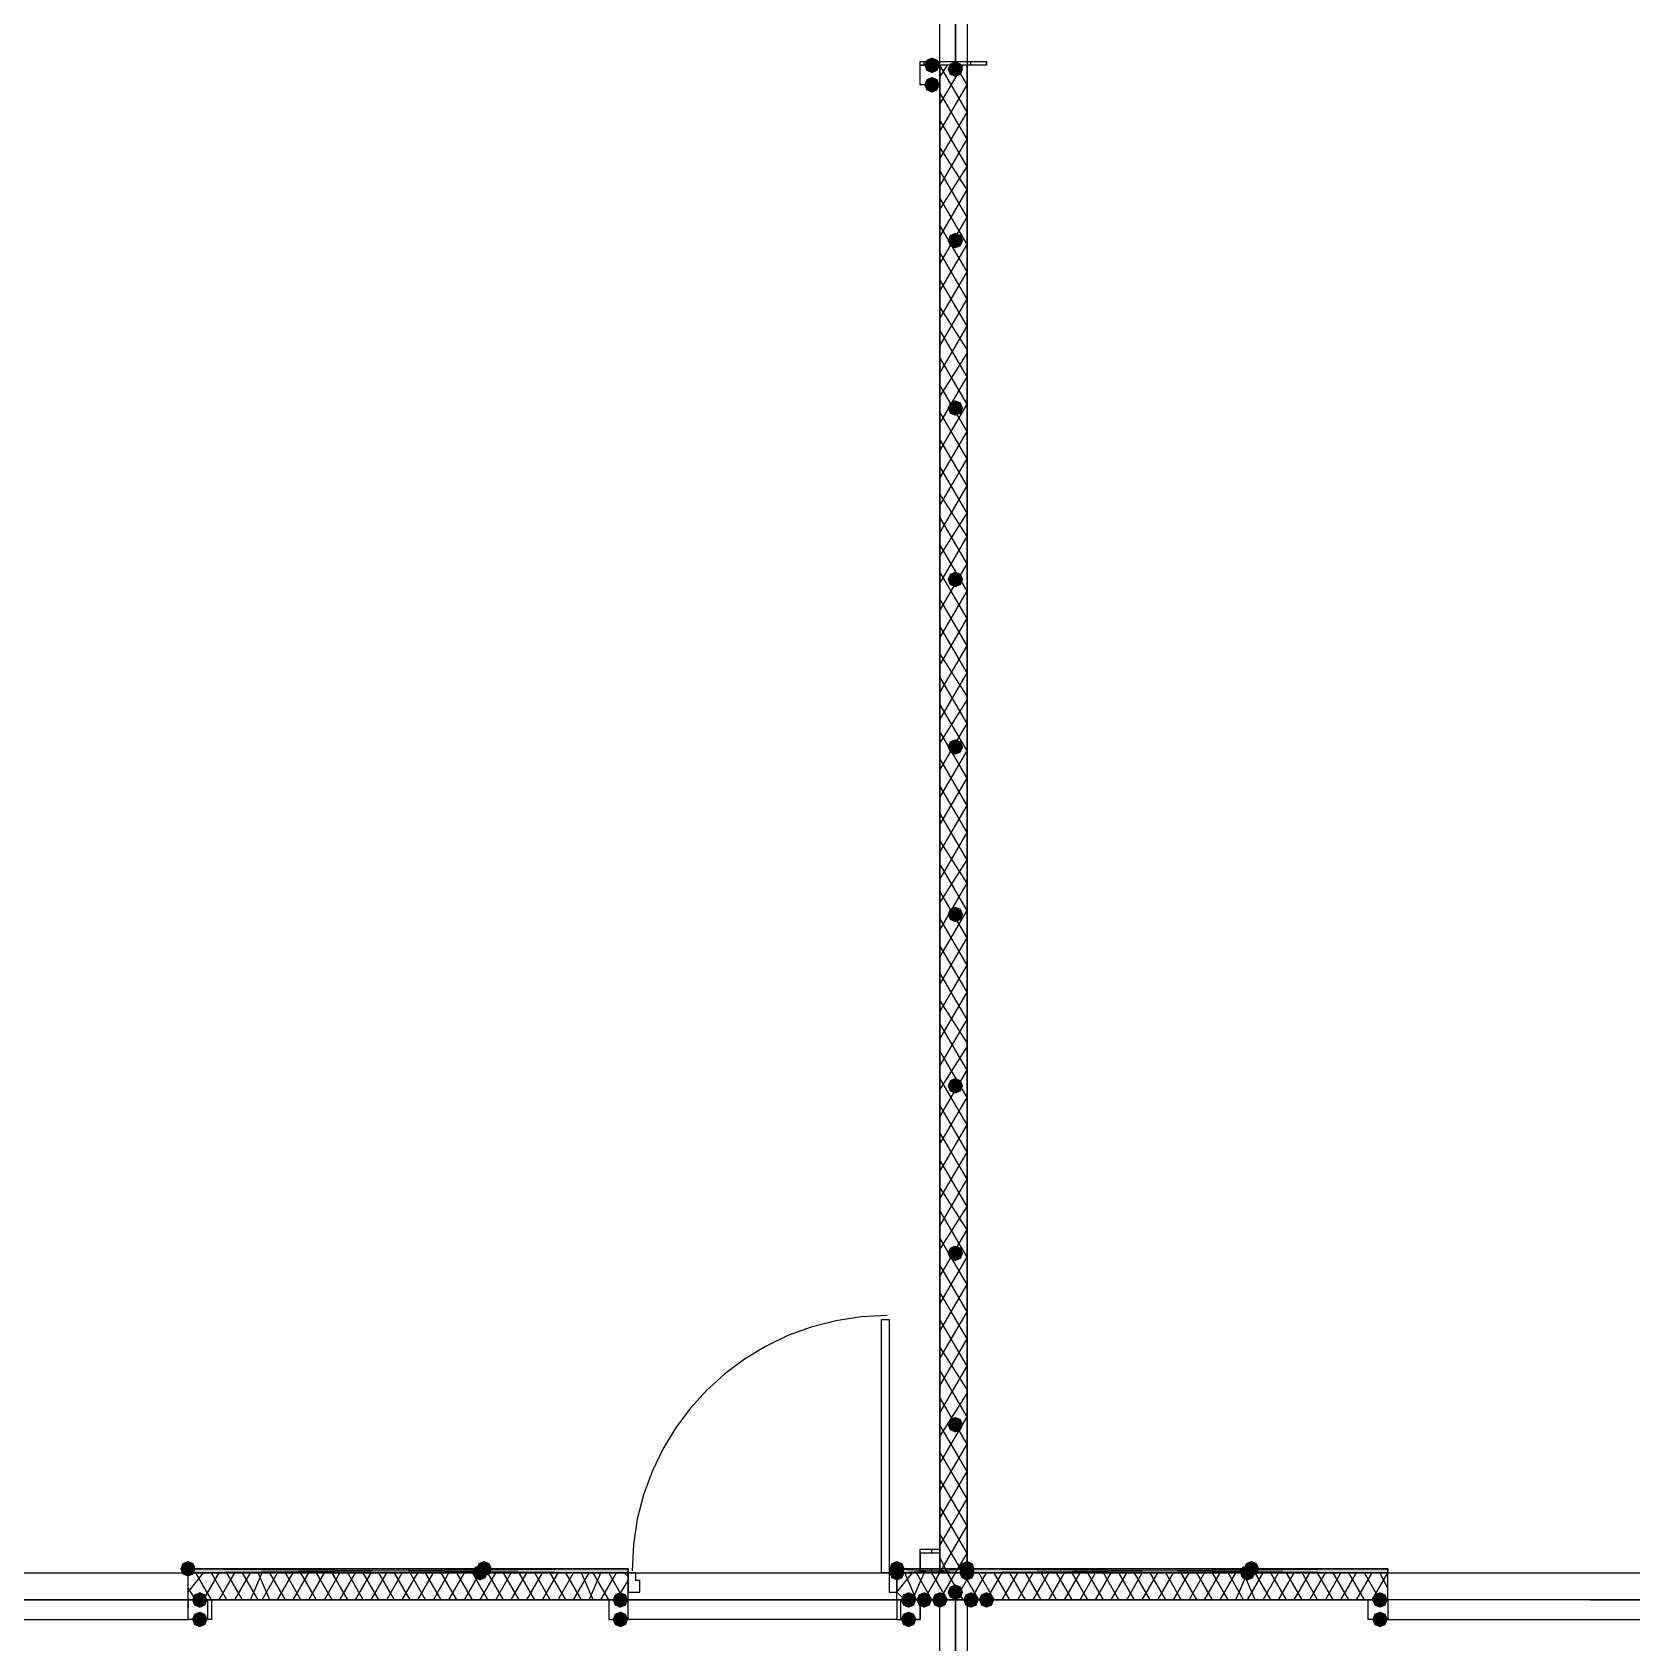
# Model space of a CAD drawing. Header units: millimetres. Extents: x 0 to 420, y 0 to 297.
# Drawn here: x 141.18 to 158.57, y 186.94 to 204.45 of the extents above; entities that cross this region are included whole.
import ezdxf

# ---------------------------------------------------------------- set-up
doc = ezdxf.new("R2010")
doc.units = ezdxf.units.MM
doc.layers.get('0').update_dxf_attribs({"linetype": 'CONTINUOUS'})

msp = doc.modelspace()

# ---------------------------------------------------------------- hatches: boundary and pattern name
at = {"true_color": 0x000007}
for points in [[(151.045333, 204.089), (151.020463, 204.029204), (150.960667, 204.004333), (150.900871, 204.029204), (150.876, 204.089), (150.900871, 204.148796), (150.960667, 204.173667), (151.020462, 204.148796)], [(151.299333, 204.046667), (151.274463, 203.986871), (151.214667, 203.962), (151.154871, 203.986871), (151.13, 204.046667), (151.154871, 204.106462), (151.214667, 204.131333), (151.274462, 204.106463)], [(151.045333, 203.877333), (151.020463, 203.817537), (150.960667, 203.792667), (150.900871, 203.817537), (150.876, 203.877333), (150.900871, 203.937129), (150.960667, 203.962), (151.020462, 203.937129)], [(151.299333, 202.184), (151.274463, 202.124204), (151.214667, 202.099333), (151.154871, 202.124204), (151.13, 202.184), (151.154871, 202.243796), (151.214667, 202.268667), (151.274462, 202.243796)], [(151.299333, 200.363667), (151.274463, 200.303871), (151.214667, 200.279), (151.154871, 200.303871), (151.13, 200.363667), (151.154871, 200.423462), (151.214667, 200.448333), (151.274462, 200.423463)], [(151.299333, 198.501), (151.274463, 198.441204), (151.214667, 198.416333), (151.154871, 198.441204), (151.13, 198.501), (151.154871, 198.560796), (151.214667, 198.585667), (151.274462, 198.560796)], [(151.299333, 196.680667), (151.274463, 196.620871), (151.214667, 196.596), (151.154871, 196.620871), (151.13, 196.680667), (151.154871, 196.740462), (151.214667, 196.765333), (151.274462, 196.740463)], [(151.299333, 194.860333), (151.274463, 194.800537), (151.214667, 194.775667), (151.154871, 194.800537), (151.13, 194.860333), (151.154871, 194.920129), (151.214667, 194.945), (151.274462, 194.920129)], [(151.299333, 192.997667), (151.274463, 192.937871), (151.214667, 192.913), (151.154871, 192.937871), (151.13, 192.997667), (151.154871, 193.057462), (151.214667, 193.082333), (151.274462, 193.057463)], [(151.299333, 191.177333), (151.274463, 191.117537), (151.214667, 191.092667), (151.154871, 191.117537), (151.13, 191.177333), (151.154871, 191.237129), (151.214667, 191.262), (151.274462, 191.237129)], [(151.299333, 189.314667), (151.274463, 189.254871), (151.214667, 189.23), (151.154871, 189.254871), (151.13, 189.314667), (151.154871, 189.374462), (151.214667, 189.399333), (151.274462, 189.374463)], [(143.086667, 187.409667), (143.061796, 187.349871), (143.002, 187.325), (142.942204, 187.349871), (142.917333, 187.409667), (142.942204, 187.469462), (143.002, 187.494333), (143.061796, 187.469463)], [(147.658667, 187.409667), (147.633796, 187.349871), (147.574, 187.325), (147.514204, 187.349871), (147.489333, 187.409667), (147.514204, 187.469462), (147.574, 187.494333), (147.633796, 187.469463)], [(150.791333, 187.409667), (150.766463, 187.349871), (150.706667, 187.325), (150.646871, 187.349871), (150.622, 187.409667), (150.646871, 187.469462), (150.706667, 187.494333), (150.766462, 187.469463)], [(150.960667, 187.409667), (150.935796, 187.349871), (150.876, 187.325), (150.816204, 187.349871), (150.791333, 187.409667), (150.816204, 187.469462), (150.876, 187.494333), (150.935796, 187.469463)], [(151.13, 187.409667), (151.105129, 187.349871), (151.045333, 187.325), (150.985538, 187.349871), (150.960667, 187.409667), (150.985537, 187.469462), (151.045333, 187.494333), (151.105129, 187.469463)], [(151.299333, 187.494333), (151.274463, 187.434537), (151.214667, 187.409667), (151.154871, 187.434537), (151.13, 187.494333), (151.154871, 187.554129), (151.214667, 187.579), (151.274462, 187.554129)], [(151.468667, 187.409667), (151.443796, 187.349871), (151.384, 187.325), (151.324204, 187.349871), (151.299333, 187.409667), (151.324204, 187.469462), (151.384, 187.494333), (151.443796, 187.469463)], [(151.638, 187.409667), (151.613129, 187.349871), (151.553333, 187.325), (151.493538, 187.349871), (151.468667, 187.409667), (151.493537, 187.469462), (151.553333, 187.494333), (151.613129, 187.469463)], [(155.913667, 187.409667), (155.888796, 187.349871), (155.829, 187.325), (155.769204, 187.349871), (155.744333, 187.409667), (155.769204, 187.469462), (155.829, 187.494333), (155.888796, 187.469463)], [(143.086667, 187.198), (143.061796, 187.138204), (143.002, 187.113333), (142.942204, 187.138204), (142.917333, 187.198), (142.942204, 187.257796), (143.002, 187.282667), (143.061796, 187.257796)], [(147.658667, 187.198), (147.633796, 187.138204), (147.574, 187.113333), (147.514204, 187.138204), (147.489333, 187.198), (147.514204, 187.257796), (147.574, 187.282667), (147.633796, 187.257796)], [(150.791333, 187.198), (150.766463, 187.138204), (150.706667, 187.113333), (150.646871, 187.138204), (150.622, 187.198), (150.646871, 187.257796), (150.706667, 187.282667), (150.766462, 187.257796)], [(155.913667, 187.198), (155.888796, 187.138204), (155.829, 187.113333), (155.769204, 187.138204), (155.744333, 187.198), (155.769204, 187.257796), (155.829, 187.282667), (155.888796, 187.257796)]]:
    msp.add_hatch(color=0, dxfattribs=at).paths.add_polyline_path(points, flags=0)
at = {"true_color": 0x0000fe}
for points in [[(142.959667, 187.748333), (142.934796, 187.688537), (142.875, 187.663667), (142.815204, 187.688537), (142.790333, 187.748333), (142.815204, 187.808129), (142.875, 187.833), (142.934796, 187.808129)], [(142.959667, 187.748333), (142.934796, 187.688537), (142.875, 187.663667), (142.815204, 187.688537), (142.790333, 187.748333), (142.815204, 187.808129), (142.875, 187.833), (142.934796, 187.808129)], [(146.177, 187.748333), (146.152129, 187.688537), (146.092333, 187.663667), (146.032538, 187.688537), (146.007667, 187.748333), (146.032537, 187.808129), (146.092333, 187.833), (146.152129, 187.808129)], [(150.664333, 187.748333), (150.639463, 187.688537), (150.579667, 187.663667), (150.519871, 187.688537), (150.495, 187.748333), (150.519871, 187.808129), (150.579667, 187.833), (150.639462, 187.808129)], [(151.426333, 187.748333), (151.401463, 187.688537), (151.341667, 187.663667), (151.281871, 187.688537), (151.257, 187.748333), (151.281871, 187.808129), (151.341667, 187.833), (151.401462, 187.808129)], [(151.426333, 187.748333), (151.401463, 187.688537), (151.341667, 187.663667), (151.281871, 187.688537), (151.257, 187.748333), (151.281871, 187.808129), (151.341667, 187.833), (151.401462, 187.808129)], [(151.426333, 187.748333), (151.401463, 187.688537), (151.341667, 187.663667), (151.281871, 187.688537), (151.257, 187.748333), (151.281871, 187.808129), (151.341667, 187.833), (151.401462, 187.808129)], [(154.516667, 187.748333), (154.491796, 187.688537), (154.432, 187.663667), (154.372204, 187.688537), (154.347333, 187.748333), (154.372204, 187.808129), (154.432, 187.833), (154.491796, 187.808129)], [(146.134667, 187.706), (146.109796, 187.646204), (146.05, 187.621333), (145.990204, 187.646204), (145.965333, 187.706), (145.990204, 187.765796), (146.05, 187.790667), (146.109796, 187.765796)], [(150.664333, 187.706), (150.639463, 187.646204), (150.579667, 187.621333), (150.519871, 187.646204), (150.495, 187.706), (150.519871, 187.765796), (150.579667, 187.790667), (150.639462, 187.765796)], [(151.426333, 187.706), (151.401463, 187.646204), (151.341667, 187.621333), (151.281871, 187.646204), (151.257, 187.706), (151.281871, 187.765796), (151.341667, 187.790667), (151.401462, 187.765796)], [(151.426333, 187.706), (151.401463, 187.646204), (151.341667, 187.621333), (151.281871, 187.646204), (151.257, 187.706), (151.281871, 187.765796), (151.341667, 187.790667), (151.401462, 187.765796)], [(154.474333, 187.706), (154.449463, 187.646204), (154.389667, 187.621333), (154.329871, 187.646204), (154.305, 187.706), (154.329871, 187.765796), (154.389667, 187.790667), (154.449462, 187.765796)]]:
    msp.add_hatch(color=0, dxfattribs=at).paths.add_polyline_path(points, flags=0)
at = {"true_color": 0x000007}
h = msp.add_hatch(color=0, dxfattribs=at)
h.paths.add_polyline_path([(147.658667, 187.748333), (142.875, 187.748333), (147.658667, 187.706)], flags=0)
h.paths.add_polyline_path([(142.875, 187.748333), (147.658667, 187.706), (142.875, 187.706)], flags=0)
h = msp.add_hatch(color=0, dxfattribs=at)
h.paths.add_polyline_path([(151.341667, 187.748333), (150.579667, 187.748333), (151.341667, 187.706)], flags=0)
h.paths.add_polyline_path([(150.579667, 187.748333), (151.341667, 187.706), (150.579667, 187.706)], flags=0)
h = msp.add_hatch(color=0, dxfattribs=at)
h.paths.add_polyline_path([(155.913667, 187.748333), (151.341667, 187.748333), (155.913667, 187.706)], flags=0)
h.paths.add_polyline_path([(151.341667, 187.748333), (155.913667, 187.706), (151.341667, 187.706)], flags=0)

# ---------------------------------------------------------------- linework, layer by layer
at = {"color": 0, "true_color": 0x000007}
for points in [[(133.942667, 222.207667), (133.942667, 187.706), (151.045333, 187.706), (151.045333, 222.207667)], [(168.444333, 187.706), (168.444333, 222.207667), (151.341667, 222.207667), (151.341667, 187.706)], [(151.553333, 204.089), (150.833667, 204.089), (150.833667, 204.131333), (151.214667, 204.131333), (151.214667, 204.766333), (150.833667, 204.766333), (150.833667, 204.808667), (151.553333, 204.808667), (151.553333, 204.766333), (151.214667, 204.766333), (151.214667, 204.131333), (151.553333, 204.131333)], [(151.045333, 203.877333), (150.833667, 203.877333), (150.833667, 204.089), (151.045333, 204.089), (151.045333, 203.877333), (150.833667, 203.877333), (150.833667, 204.089), (151.045333, 204.089)], [(150.495, 190.457667), (150.495, 187.706), (150.410333, 187.706), (150.410333, 190.457667)], [(151.045333, 187.706), (150.833667, 187.706), (150.833667, 187.96), (151.045333, 187.96)], [(151.045333, 187.748333), (151.045333, 187.917667), (150.833667, 187.917667), (150.833667, 187.748333)], [(147.658667, 187.748333), (142.875, 187.748333), (147.658667, 187.706)], [(142.875, 187.748333), (147.658667, 187.706), (142.875, 187.706)], [(147.658667, 187.748333), (147.658667, 187.706), (142.875, 187.706), (142.875, 187.748333), (147.658667, 187.748333), (142.875, 187.748333), (142.875, 187.706), (147.658667, 187.706)], [(147.785667, 187.494333), (147.785667, 187.621333), (147.743333, 187.621333), (147.743333, 187.706), (147.658667, 187.706), (147.658667, 187.494333)], [(147.658667, 187.706), (147.658667, 187.494333)], [(150.579667, 187.494333), (150.579667, 187.706), (150.495, 187.706), (150.495, 187.621333), (150.495, 187.494333)], [(151.341667, 187.748333), (150.579667, 187.748333), (151.341667, 187.706)], [(150.579667, 187.748333), (151.341667, 187.706), (150.579667, 187.706)], [(150.579667, 187.706), (151.341667, 187.706), (151.341667, 187.748333), (150.579667, 187.748333)], [(150.579667, 187.706), (151.341667, 187.706), (151.341667, 187.748333), (150.579667, 187.748333)], [(150.579667, 187.706), (150.579667, 187.494333)], [(155.913667, 187.748333), (151.341667, 187.748333), (155.913667, 187.706)], [(151.341667, 187.748333), (155.913667, 187.706), (151.341667, 187.706)], [(155.913667, 187.748333), (155.913667, 187.706), (151.341667, 187.706), (151.341667, 187.748333), (155.913667, 187.748333), (151.341667, 187.748333), (151.341667, 187.706), (155.913667, 187.706)], [(133.942667, 187.409667), (133.942667, 176.276), (151.045333, 176.276), (151.045333, 187.409667)], [(147.447, 187.198), (147.658667, 187.198), (147.658667, 187.409667), (147.447, 187.409667), (147.447, 187.198), (147.658667, 187.198), (147.658667, 187.409667), (147.447, 187.409667)], [(150.579667, 187.198), (150.833667, 187.198), (150.833667, 187.409667), (150.579667, 187.409667)], [(150.622, 187.198), (150.622, 187.409667), (150.833667, 187.409667), (150.833667, 187.198)], [(151.553333, 186.69), (150.833667, 186.69), (150.833667, 186.732333), (151.214667, 186.732333), (151.214667, 187.409667), (150.833667, 187.409667), (151.553333, 187.409667), (151.214667, 187.409667), (151.214667, 186.732333), (151.553333, 186.732333)], [(151.341667, 176.276), (168.444333, 176.276), (168.444333, 187.409667), (151.341667, 187.409667)], [(155.702, 187.409667), (155.913667, 187.409667), (155.913667, 187.198), (155.702, 187.198), (155.702, 187.409667), (155.913667, 187.409667), (155.913667, 187.198), (155.702, 187.198)]]:
    msp.add_lwpolyline(points, close=True, dxfattribs=at)
for points in [[(151.214667, 204.089), (151.214667, 204.808667)], [(150.876, 204.089), (150.876, 204.131333)], [(151.045333, 204.089), (151.045333, 204.131333)], [(151.384, 204.089), (151.384, 204.131333)], [(151.553333, 204.089), (151.553333, 204.131333)], [(151.045333, 203.962), (151.13, 204.089)], [(151.045333, 203.665667), (151.299333, 204.089)], [(151.341667, 203.581), (151.045333, 204.089)], [(151.341667, 187.706), (151.341667, 204.089), (151.045333, 204.089), (151.045333, 187.706)], [(151.341667, 203.877333), (151.214667, 204.089)], [(151.045333, 203.369333), (151.341667, 203.877333)], [(151.341667, 203.284667), (151.045333, 203.792667)], [(151.045333, 203.073), (151.341667, 203.581)], [(151.341667, 202.988333), (151.045333, 203.496333)], [(151.045333, 202.776667), (151.341667, 203.284667)], [(151.341667, 202.734333), (151.045333, 203.2)], [(151.045333, 202.522667), (151.341667, 202.988333)], [(151.341667, 202.438), (151.045333, 202.946)], [(151.045333, 202.226333), (151.341667, 202.734333)], [(151.341667, 202.141667), (151.045333, 202.649667)], [(151.045333, 201.93), (151.341667, 202.438)], [(151.341667, 201.845333), (151.045333, 202.353333)], [(151.045333, 201.633667), (151.341667, 202.141667)], [(151.341667, 201.549), (151.045333, 202.057)], [(151.045333, 201.337333), (151.341667, 201.845333)], [(151.341667, 201.252667), (151.045333, 201.760667)], [(151.045333, 201.041), (151.341667, 201.549)], [(151.341667, 200.998667), (151.045333, 201.464333)], [(151.045333, 200.744667), (151.341667, 201.252667)], [(151.341667, 200.702333), (151.045333, 201.210333)], [(151.045333, 200.490667), (151.341667, 200.956333)], [(151.341667, 200.406), (151.045333, 200.914)], [(151.045333, 200.194333), (151.341667, 200.702333)], [(151.341667, 200.109667), (151.045333, 200.617667)], [(151.045333, 199.898), (151.341667, 200.406)], [(151.341667, 199.813333), (151.045333, 200.321333)], [(151.045333, 199.601667), (151.341667, 200.109667)], [(151.341667, 199.517), (151.045333, 200.025)], [(151.045333, 199.305333), (151.341667, 199.813333)], [(151.341667, 199.220667), (151.045333, 199.728667)], [(151.045333, 199.009), (151.341667, 199.517)], [(151.341667, 198.966667), (151.045333, 199.432333)], [(151.045333, 198.755), (151.341667, 199.220667)], [(151.341667, 198.670333), (151.045333, 199.178333)], [(151.045333, 198.458667), (151.341667, 198.966667)], [(151.341667, 198.374), (151.045333, 198.882)], [(151.045333, 198.162333), (151.341667, 198.670333)], [(151.341667, 198.077667), (151.045333, 198.585667)], [(151.045333, 197.866), (151.341667, 198.374)], [(151.341667, 197.781333), (151.045333, 198.289333)], [(151.045333, 197.569667), (151.341667, 198.077667)], [(151.341667, 197.485), (151.045333, 197.993)], [(151.045333, 197.273333), (151.341667, 197.781333)], [(151.341667, 197.231), (151.045333, 197.696667)], [(151.045333, 196.977), (151.341667, 197.485)], [(151.341667, 196.934667), (151.045333, 197.442667)], [(151.045333, 196.723), (151.341667, 197.188667)], [(151.341667, 196.638333), (151.045333, 197.146333)], [(151.045333, 196.426667), (151.341667, 196.934667)], [(151.341667, 196.342), (151.045333, 196.85)], [(151.045333, 196.130333), (151.341667, 196.638333)], [(151.341667, 196.045667), (151.045333, 196.553667)], [(151.045333, 195.834), (151.341667, 196.342)], [(151.341667, 195.749333), (151.045333, 196.257333)], [(151.045333, 195.537667), (151.341667, 196.045667)], [(151.341667, 195.453), (151.045333, 195.961)], [(151.045333, 195.241333), (151.341667, 195.749333)], [(151.341667, 195.199), (151.045333, 195.664667)], [(151.045333, 194.987333), (151.341667, 195.453)], [(151.341667, 194.902667), (151.045333, 195.410667)], [(151.045333, 194.691), (151.341667, 195.199)], [(151.341667, 194.606333), (151.045333, 195.114333)], [(151.045333, 194.394667), (151.341667, 194.902667)], [(151.341667, 194.31), (151.045333, 194.818)], [(151.045333, 194.098333), (151.341667, 194.606333)], [(151.341667, 194.013667), (151.045333, 194.521667)], [(151.045333, 193.802), (151.341667, 194.31)], [(151.341667, 193.717333), (151.045333, 194.225333)], [(151.045333, 193.505667), (151.341667, 194.013667)], [(151.341667, 193.463333), (151.045333, 193.929)], [(151.045333, 193.209333), (151.341667, 193.717333)], [(151.341667, 193.167), (151.045333, 193.675)], [(151.045333, 192.955333), (151.341667, 193.421)], [(151.341667, 192.870667), (151.045333, 193.378667)], [(151.045333, 192.659), (151.341667, 193.167)], [(151.341667, 192.574333), (151.045333, 193.082333)], [(151.045333, 192.362667), (151.341667, 192.870667)], [(151.341667, 192.278), (151.045333, 192.786)], [(151.045333, 192.066333), (151.341667, 192.574333)], [(151.341667, 191.981667), (151.045333, 192.489667)], [(151.045333, 191.77), (151.341667, 192.278)], [(151.341667, 191.685333), (151.045333, 192.193333)], [(151.045333, 191.473667), (151.341667, 191.981667)], [(151.341667, 191.431333), (151.045333, 191.897)], [(151.045333, 191.219667), (151.341667, 191.685333)], [(151.341667, 191.135), (151.045333, 191.643)], [(151.045333, 190.923333), (151.341667, 191.431333)], [(151.341667, 190.838667), (151.045333, 191.346667)], [(151.045333, 190.627), (151.341667, 191.135)], [(151.341667, 190.542333), (151.045333, 191.050333)], [(151.045333, 190.330667), (151.341667, 190.838667)], [(151.341667, 190.246), (151.045333, 190.754)], [(150.473833, 190.5), (150.190327, 190.485684), (149.915011, 190.443666), (149.649278, 190.375339), (149.394521, 190.282097), (149.152136, 190.165334), (148.923516, 190.026444), (148.710054, 189.86682), (148.513144, 189.687856), (148.33418, 189.490946), (148.174556, 189.277484), (148.035666, 189.048864), (147.918903, 188.806479), (147.825661, 188.551722), (147.757334, 188.285989), (147.715316, 188.010673), (147.701, 187.727167)], [(151.045333, 190.034333), (151.341667, 190.542333)], [(151.341667, 189.949667), (151.045333, 190.457667)], [(151.045333, 189.738), (151.341667, 190.246)], [(151.341667, 189.695667), (151.045333, 190.161333)], [(151.045333, 189.441667), (151.341667, 189.949667)], [(151.341667, 189.399333), (151.045333, 189.907333)], [(151.045333, 189.187667), (151.341667, 189.653333)], [(151.341667, 189.103), (151.045333, 189.611)], [(151.045333, 188.891333), (151.341667, 189.399333)], [(151.341667, 188.806667), (151.045333, 189.314667)], [(151.045333, 188.595), (151.341667, 189.103)], [(151.341667, 188.510333), (151.045333, 189.018333)], [(151.045333, 188.298667), (151.341667, 188.806667)], [(151.341667, 188.214), (151.045333, 188.722)], [(151.045333, 188.002333), (151.341667, 188.510333)], [(151.341667, 187.917667), (151.045333, 188.425667)], [(151.045333, 187.706), (151.341667, 188.214)], [(151.299333, 187.706), (151.045333, 188.129333)], [(150.960667, 187.917667), (150.960667, 187.96)], [(151.13, 187.706), (151.045333, 187.875333)], [(151.214667, 187.706), (151.341667, 187.917667)], [(147.658667, 187.748333), (142.875, 187.748333), (147.658667, 187.748333), (142.875, 187.706)], [(142.875, 187.494333), (143.044333, 187.706)], [(142.875, 187.409667), (142.875, 187.706)], [(142.875, 187.409667), (142.875, 187.706)], [(147.658667, 187.706), (142.875, 187.706)], [(143.129, 187.409667), (142.959667, 187.706)], [(143.044333, 187.409667), (143.213667, 187.706)], [(143.298333, 187.409667), (143.129, 187.706)], [(143.213667, 187.409667), (143.383, 187.706)], [(143.467667, 187.409667), (143.298333, 187.706)], [(143.383, 187.409667), (143.552333, 187.706)], [(143.637, 187.409667), (143.467667, 187.706)], [(143.552333, 187.409667), (143.679333, 187.706)], [(143.764, 187.409667), (143.637, 187.706)], [(143.679333, 187.409667), (143.848667, 187.706)], [(143.933333, 187.409667), (143.764, 187.706)], [(143.848667, 187.409667), (144.018, 187.706)], [(144.102667, 187.409667), (143.933333, 187.706)], [(144.018, 187.409667), (144.187333, 187.706)], [(144.272, 187.409667), (144.102667, 187.706)], [(144.187333, 187.409667), (144.356667, 187.706)], [(144.441333, 187.409667), (144.272, 187.706)], [(144.356667, 187.409667), (144.526, 187.706)], [(144.610667, 187.409667), (144.441333, 187.706)], [(144.526, 187.409667), (144.695333, 187.706)], [(144.78, 187.409667), (144.610667, 187.706)], [(144.695333, 187.409667), (144.864667, 187.706)], [(144.949333, 187.409667), (144.78, 187.706)], [(144.864667, 187.409667), (145.034, 187.706)], [(145.118667, 187.409667), (144.949333, 187.706)], [(145.034, 187.409667), (145.203333, 187.706)], [(145.288, 187.409667), (145.118667, 187.706)], [(145.203333, 187.409667), (145.372667, 187.706)], [(145.457333, 187.409667), (145.288, 187.706)], [(145.372667, 187.409667), (145.542, 187.706)], [(145.626667, 187.409667), (145.457333, 187.706)], [(145.542, 187.409667), (145.711333, 187.706)], [(145.796, 187.409667), (145.626667, 187.706)], [(145.711333, 187.409667), (145.880667, 187.706)], [(145.965333, 187.409667), (145.796, 187.706)], [(145.880667, 187.409667), (146.05, 187.706)], [(146.134667, 187.409667), (145.965333, 187.706)], [(146.05, 187.409667), (146.219333, 187.706)], [(146.304, 187.409667), (146.134667, 187.706)], [(146.219333, 187.409667), (146.388667, 187.706)], [(146.473333, 187.409667), (146.304, 187.706)], [(146.388667, 187.409667), (146.558, 187.706)], [(146.642667, 187.409667), (146.473333, 187.706)], [(146.558, 187.409667), (146.727333, 187.706)], [(146.812, 187.409667), (146.642667, 187.706)], [(146.727333, 187.409667), (146.896667, 187.706)], [(146.981333, 187.409667), (146.812, 187.706)], [(146.896667, 187.409667), (147.066, 187.706)], [(147.150667, 187.409667), (146.981333, 187.706)], [(147.066, 187.409667), (147.235333, 187.706)], [(147.277667, 187.409667), (147.150667, 187.706)], [(147.235333, 187.409667), (147.362333, 187.706)], [(147.447, 187.409667), (147.277667, 187.706)], [(147.362333, 187.409667), (147.531667, 187.706)], [(147.616333, 187.409667), (147.447, 187.706)], [(147.658667, 187.663667), (147.616333, 187.706)], [(147.658667, 187.409667), (147.658667, 187.494333), (147.658667, 187.706)], [(151.341667, 187.706), (150.579667, 187.706), (151.341667, 187.748333), (150.579667, 187.748333)], [(150.579667, 187.494333), (150.749, 187.706)], [(150.579667, 187.409667), (150.579667, 187.494333), (150.579667, 187.706)], [(151.045333, 187.706), (150.579667, 187.706)], [(150.791333, 187.409667), (150.664333, 187.706)], [(150.749, 187.409667), (150.876, 187.706)], [(150.960667, 187.409667), (150.791333, 187.706)], [(150.876, 187.409667), (151.045333, 187.706)], [(150.960667, 187.706), (150.960667, 187.748333)], [(151.13, 187.409667), (150.960667, 187.706)], [(151.045333, 187.409667), (151.214667, 187.706)], [(151.299333, 187.409667), (151.13, 187.706)], [(151.214667, 187.409667), (151.384, 187.706)], [(151.468667, 187.409667), (151.299333, 187.706)], [(155.913667, 187.748333), (151.341667, 187.748333), (155.913667, 187.748333), (151.341667, 187.706)], [(155.913667, 187.706), (151.341667, 187.706)], [(151.384, 187.409667), (151.553333, 187.706)], [(151.638, 187.409667), (151.468667, 187.706)], [(151.553333, 187.409667), (151.722667, 187.706)], [(151.807333, 187.409667), (151.638, 187.706)], [(151.722667, 187.409667), (151.892, 187.706)], [(151.976667, 187.409667), (151.807333, 187.706)], [(151.892, 187.409667), (152.061333, 187.706)], [(152.146, 187.409667), (151.976667, 187.706)], [(152.061333, 187.409667), (152.230667, 187.706)], [(152.315333, 187.409667), (152.146, 187.706)], [(152.230667, 187.409667), (152.4, 187.706)], [(152.484667, 187.409667), (152.315333, 187.706)], [(152.4, 187.409667), (152.569333, 187.706)], [(152.654, 187.409667), (152.484667, 187.706)], [(152.569333, 187.409667), (152.738667, 187.706)], [(152.823333, 187.409667), (152.654, 187.706)], [(152.738667, 187.409667), (152.908, 187.706)], [(152.992667, 187.409667), (152.823333, 187.706)], [(152.908, 187.409667), (153.077333, 187.706)], [(153.162, 187.409667), (152.992667, 187.706)], [(153.077333, 187.409667), (153.246667, 187.706)], [(153.331333, 187.409667), (153.162, 187.706)], [(153.246667, 187.409667), (153.416, 187.706)], [(153.500667, 187.409667), (153.331333, 187.706)], [(153.416, 187.409667), (153.585333, 187.706)], [(153.67, 187.409667), (153.500667, 187.706)], [(153.585333, 187.409667), (153.754667, 187.706)], [(153.839333, 187.409667), (153.67, 187.706)], [(153.754667, 187.409667), (153.924, 187.706)], [(154.008667, 187.409667), (153.839333, 187.706)], [(153.924, 187.409667), (154.093333, 187.706)], [(154.178, 187.409667), (154.008667, 187.706)], [(154.093333, 187.409667), (154.262667, 187.706)], [(154.347333, 187.409667), (154.178, 187.706)], [(154.262667, 187.409667), (154.389667, 187.706)], [(154.474333, 187.409667), (154.347333, 187.706)], [(154.389667, 187.409667), (154.559, 187.706)], [(154.643667, 187.409667), (154.474333, 187.706)], [(154.559, 187.409667), (154.728333, 187.706)], [(154.813, 187.409667), (154.643667, 187.706)], [(154.728333, 187.409667), (154.897667, 187.706)], [(154.982333, 187.409667), (154.813, 187.706)], [(154.897667, 187.409667), (155.067, 187.706)], [(155.151667, 187.409667), (154.982333, 187.706)], [(155.067, 187.409667), (155.236333, 187.706)], [(155.321, 187.409667), (155.151667, 187.706)], [(155.236333, 187.409667), (155.405667, 187.706)], [(155.490333, 187.409667), (155.321, 187.706)], [(155.405667, 187.409667), (155.575, 187.706)], [(155.659667, 187.409667), (155.490333, 187.706)], [(155.575, 187.409667), (155.744333, 187.706)], [(155.829, 187.409667), (155.659667, 187.706)], [(155.744333, 187.409667), (155.913667, 187.706)], [(155.913667, 187.536667), (155.829, 187.706)], [(155.913667, 187.409667), (155.913667, 187.706)], [(155.913667, 187.409667), (155.913667, 187.706)], [(142.959667, 187.409667), (142.875, 187.536667)], [(147.531667, 187.409667), (147.658667, 187.621333)], [(147.658667, 187.409667), (147.658667, 187.494333)], [(150.664333, 187.409667), (150.579667, 187.494333)], [(150.579667, 187.409667), (150.579667, 187.494333)], [(140.716, 187.409667), (142.875, 187.409667), (143.086667, 187.409667), (143.086667, 187.198), (142.875, 187.198), (142.875, 187.409667), (143.129, 187.409667), (143.129, 187.198), (142.875, 187.198), (142.875, 187.409667), (142.875, 187.325)], [(140.716, 187.198), (142.875, 187.198), (142.875, 187.325)], [(142.875, 187.409667), (147.658667, 187.409667)], [(147.658667, 187.325), (147.658667, 187.409667), (149.140333, 187.409667)], [(149.140333, 187.198), (147.658667, 187.198), (147.658667, 187.325)], [(149.140333, 187.409667), (150.579667, 187.409667), (150.579667, 187.325)], [(150.579667, 187.325), (150.579667, 187.198), (149.140333, 187.198)], [(150.579667, 187.409667), (155.913667, 187.409667)], [(151.214667, 186.69), (151.214667, 187.409667)], [(155.913667, 187.409667), (155.913667, 187.452)], [(158.115, 187.409667), (155.913667, 187.409667), (155.913667, 187.325)], [(155.913667, 187.325), (155.913667, 187.198), (158.115, 187.198)], [(158.115, 187.409667), (160.274, 187.409667), (160.485667, 187.409667), (160.485667, 187.198), (160.274, 187.198), (160.274, 187.409667), (160.528, 187.409667), (160.528, 187.198), (160.274, 187.198), (160.274, 187.409667), (160.274, 187.325)], [(158.115, 187.198), (160.274, 187.198), (160.274, 187.325)]]:
    msp.add_lwpolyline(points, dxfattribs=at)

doc.saveas('drawing.dxf')
